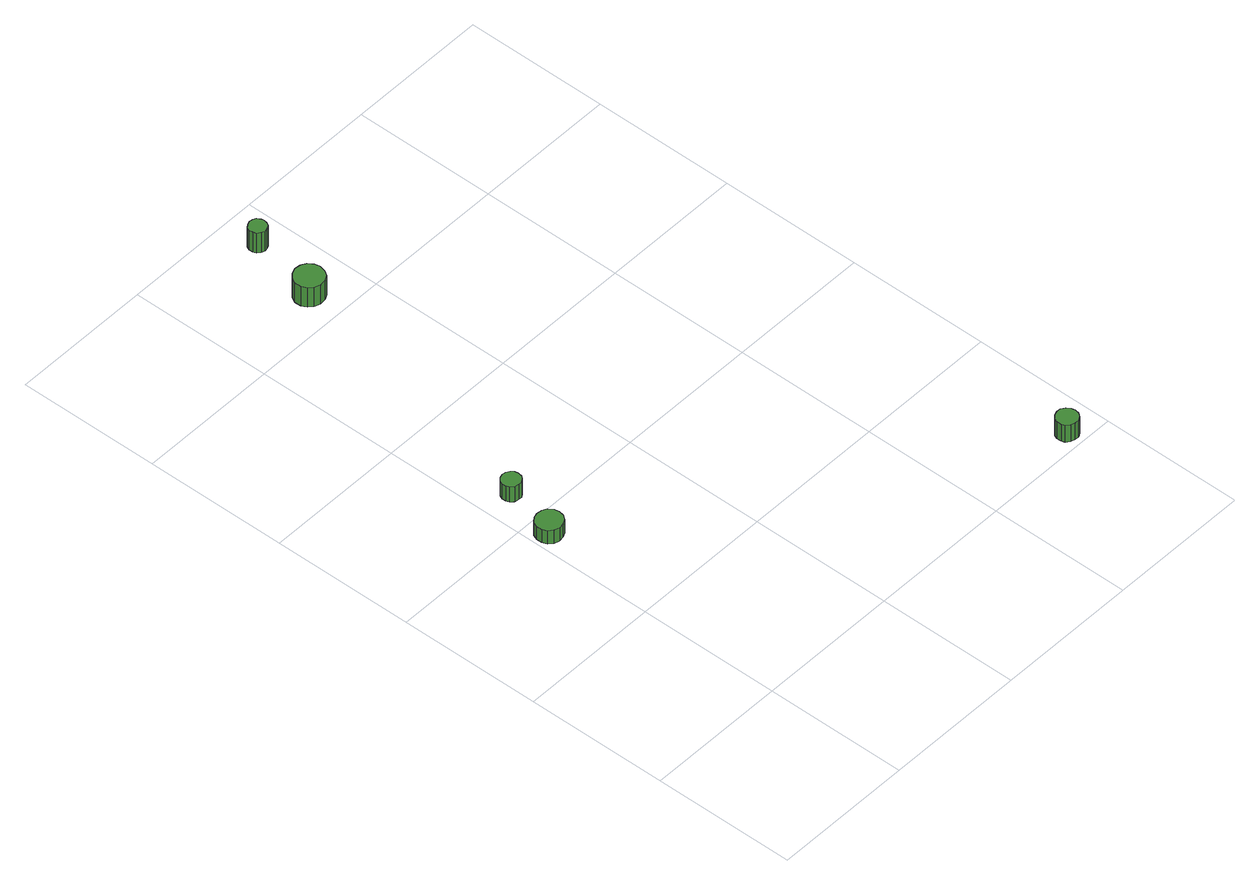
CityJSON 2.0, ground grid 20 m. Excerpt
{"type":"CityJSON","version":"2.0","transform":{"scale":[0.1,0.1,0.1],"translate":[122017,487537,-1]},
"CityObjects":{
"tree1":{"type":"SolitaryVegetationObject","attributes":{"function":"something"},"geometry":[{"type":"MultiSurface","lod":"1","boundaries":[[[0,1,2,3,4,5,6,7,8,9,10,11,12,13,14]],[[15,16,17,18,19,20,21,22,23,24,25,26,27,28,29]],[[0,29,28,1]],[[1,28,27,2]],[[2,27,26,3]],[[3,26,25,4]],[[4,25,24,5]],[[5,24,23,6]],[[6,23,22,7]],[[7,22,21,8]],[[8,21,20,9]],[[9,20,19,10]],[[10,19,18,11]],[[11,18,17,12]],[[12,17,16,13]],[[13,16,15,14]],[[14,15,29,0]]]}]},
"tree2":{"type":"SolitaryVegetationObject","attributes":{"function":"something"},"geometry":[{"type":"MultiSurface","lod":"1","boundaries":[[[30,31,32,33,34,35,36,37,38,39,40,41,42,43,44]],[[45,46,47,48,49,50,51,52,53,54,55,56,57,58,59]],[[30,59,58,31]],[[31,58,57,32]],[[32,57,56,33]],[[33,56,55,34]],[[34,55,54,35]],[[35,54,53,36]],[[36,53,52,37]],[[37,52,51,38]],[[38,51,50,39]],[[39,50,49,40]],[[40,49,48,41]],[[41,48,47,42]],[[42,47,46,43]],[[43,46,45,44]],[[44,45,59,30]]]}]},
"tree3":{"type":"SolitaryVegetationObject","attributes":{"function":"something"}},
"tree4":{"type":"SolitaryVegetationObject","attributes":{"function":"something"},"geometry":[{"type":"MultiSurface","lod":"1","boundaries":[[[60,61,62,63,64,65,66,67,68,69,70,71,72,73,74]],[[75,76,77,78,79,80,81,82,83,84,85,86,87,88,89]],[[60,89,88,61]],[[61,88,87,62]],[[62,87,86,63]],[[63,86,85,64]],[[64,85,84,65]],[[65,84,83,66]],[[66,83,82,67]],[[67,82,81,68]],[[68,81,80,69]],[[69,80,79,70]],[[70,79,78,71]],[[71,78,77,72]],[[72,77,76,73]],[[73,76,75,74]],[[74,75,89,60]]]}]},
"tree5":{"type":"SolitaryVegetationObject","attributes":{"function":"something"},"geometry":[{"type":"MultiSurface","lod":"1","boundaries":[[[90,91,92,93,94,95,96,97,98,99,100,101,102,103,104]],[[105,106,107,108,109,110,111,112,113,114,115,116,117,118,119]],[[90,119,118,91]],[[91,118,117,92]],[[92,117,116,93]],[[93,116,115,94]],[[94,115,114,95]],[[95,114,113,96]],[[96,113,112,97]],[[97,112,111,98]],[[98,111,110,99]],[[99,110,109,100]],[[100,109,108,101]],[[101,108,107,102]],[[102,107,106,103]],[[103,106,105,104]],[[104,105,119,90]]]}]},
"tree6":{"type":"SolitaryVegetationObject","attributes":{"function":"something"},"geometry":[{"type":"MultiSurface","lod":"1","boundaries":[[[120,121,122,123,124,125,126,127,128,129,130,131,132,133,134]],[[135,136,137,138,139,140,141,142,143,144,145,146,147,148,149]],[[120,149,148,121]],[[121,148,147,122]],[[122,147,146,123]],[[123,146,145,124]],[[124,145,144,125]],[[125,144,143,126]],[[126,143,142,127]],[[127,142,141,128]],[[128,141,140,129]],[[129,140,139,130]],[[130,139,138,131]],[[131,138,137,132]],[[132,137,136,133]],[[133,136,135,134]],[[134,135,149,120]]]}]}
},
"vertices":[
[42,372,29],[41,379,29],[36,386,29],[30,389,29],[22,390,29],[15,388,29],[9,383,29],[6,376,29],[6,368,29],[9,361,29],[15,356,29],[22,354,29],[30,355,29],[36,358,29],[41,365,29],[41,365,7],[36,358,7],[30,355,7],[22,354,7],[15,356,7],[9,361,7],[6,368,7],[6,376,7],[9,383,7],[15,388,7],[22,390,7],[30,389,7],[36,386,7],[41,379,7],[42,372,7],
[56,449,32],[55,454,32],[52,458,32],[47,461,32],[42,462,32],[36,460,32],[32,456,32],[30,451,32],[30,446,32],[32,441,32],[36,437,32],[42,436,32],[47,436,32],[52,439,32],[55,443,32],[55,443,7],[52,439,7],[47,436,7],[42,436,7],[36,437,7],[32,441,7],[30,446,7],[30,451,7],[32,456,7],[36,460,7],[42,462,7],[47,461,7],[52,458,7],[55,454,7],[56,449,7],
[155,848,39],[153,856,39],[148,863,39],[141,867,39],[132,868,39],[124,865,39],[118,860,39],[114,852,39],[114,843,39],[118,835,39],[124,830,39],[132,827,39],[141,828,39],[148,832,39],[153,839,39],[153,839,7],[148,832,7],[141,828,7],[132,827,7],[124,830,7],[118,835,7],[114,843,7],[114,852,7],[118,860,7],[124,865,7],[132,868,7],[141,867,7],[148,863,7],[153,856,7],[155,848,7],
[168,948,40],[167,952,40],[164,957,40],[160,959,40],[155,960,40],[150,958,40],[146,955,40],[144,950,40],[144,945,40],[146,940,40],[150,937,40],[155,935,40],[160,936,40],[164,938,40],[167,943,40],[167,943,7],[164,938,7],[160,936,7],[155,935,7],[150,937,7],[146,940,7],[144,945,7],[144,950,7],[146,955,7],[150,958,7],[155,960,7],[160,959,7],[164,957,7],[167,952,7],[168,948,7],
[567,22,36],[566,28,36],[562,33,36],[557,37,36],[551,37,36],[545,35,36],[540,31,36],[538,26,36],[538,19,36],[540,14,36],[545,10,36],[551,8,36],[557,8,36],[562,11,36],[566,16,36],[566,16,8],[562,11,8],[557,8,8],[551,8,8],[545,10,8],[540,14,8],[538,19,8],[538,26,8],[540,31,8],[545,35,8],[551,37,8],[557,37,8],[562,33,8],[566,28,8],[567,22,8]
]}
